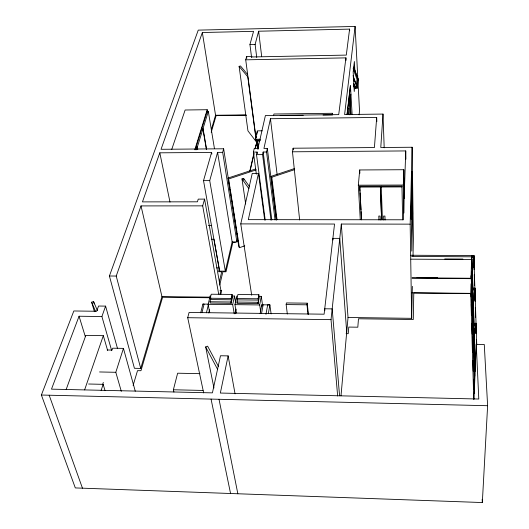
<?xml version="1.0" encoding="UTF-8"?>
<svg xmlns="http://www.w3.org/2000/svg" width="529" height="529" viewBox="0 0 529 529"><rect width="100%" height="100%" fill="white"/><g stroke="black" fill="none" stroke-linecap="round" stroke-linejoin="round"><path stroke-width="0.79" d="M412.653 213.392L411.787 251.13L411.145 208.889L412.078 171.786L412.653 213.392L411.139 213.392M211.871 154.051L211.6 152.425L159.804 152.821L142.453 201.886L197.456 201.814L198.223 199.122L204.571 199.109L202.686 205.86L141.025 205.913L161.947 296.624L140.721 368.422L134.426 368.29L109.41 275.999L198.249 30.127L355.104 26.45L344.597 114.548L383.009 114.072L380.774 147.505L412.131 147.247L410.154 224.144L341.311 224.045L348.029 317.493L411.668 318.332L412.356 286.348M413.01 256.01L413.38 238.784L412.131 147.247M411.152 219.085L411.992 171.786L411.198 217.928M411.218 219.132L411.357 213.392M299.645 219.971L292.471 151.803L405.743 150.93L403.409 219.786L248.313 219.641L258.469 173.373L252.247 173.4L240.761 223.899L251.685 295.195M470.942 277.315L471.002 275.695M471.478 261.908L471.531 260.288M471.008 278.843L471.703 255.421L474.017 255.434L473.706 267.502M403.885 213.002L403.296 185.044L403.839 169.723L359.72 169.961L358.325 185.203L360.256 219.548M471.048 283.795L470.737 292.775L473.746 399.21M472.093 270.901L471.842 278.082L472.609 303.62M475.412 367.622L471.967 256.175L473.825 256.201L474.077 269.618M401.954 186.109L401.921 186.935L381.178 187.002L381.224 186.182L401.954 186.109L402.648 219.806M474.777 300.446L475.108 288.173L472.701 288.146L471.901 310.232L471.967 311.872L473.548 311.892M471.967 311.872L472.701 288.146M473.719 263.548L474.017 255.434M476.027 333.462L476.279 323.457L473.786 323.424L472.926 345.655L473.005 347.427L474.639 347.454M474.791 296.352L475.108 288.173M473.005 347.427L473.786 323.424M475.882 333.343L476.279 323.457M473.977 399.302L476.259 344.346L484.273 344.478L487.619 405.71L482.329 502.55L75.31 487.923L41.381 395.031L73.829 310.973L96.668 311.27L98.559 306.033L105.588 306.119L117.418 348.161M381.568 219.786L380.338 186.182L359.72 186.254L361.459 219.773M276.158 219.542L267.33 148.431L263.938 148.457L270.464 118.721L376.681 117.451L374.42 147.558L293.119 148.219L292.471 151.803M341 395.804L348.029 317.493M359.112 114.839L359.515 110.759L355.104 26.45M357.915 78.497L356.989 87.179L355.27 87.609M353.696 83.337L355.614 88.535L357.333 88.105L358.245 79.423L353.722 67.024M355.614 88.535L355.786 86.954M337.654 395.97L331.022 319.642L341.311 224.045M356.275 86.042L357.002 79.304L353.121 68.697M354.833 86.167L354.245 91.51L353.167 72.03L354.37 61.496L354.893 71.157M353.636 86.948L353.888 84.66M348.525 114.621L350.859 94.122M347.064 114.284L350.37 85.738M347.143 114.284L350.449 85.738L352.109 114.409M255.957 137.507L245.721 59.83L345.933 57.873L338.712 114.621L265.406 115.527L257.907 148.51L254.204 148.537L253.378 152.101L256.36 174.173M256.737 57.482L255.117 44.403L258.641 31.218L349.596 29.115L346.29 55.095L251.758 56.973L251.877 56.517L246.607 56.623L245.721 59.83M308.004 314.259L306.992 304.81L307.217 303.177L286.414 302.938L286.156 304.572L287.326 313.988M273.559 115.666L273.916 114.013L332.344 113.285L332.119 114.945L323.047 115.058M268.329 313.704L269.876 304.889L267.661 304.836L265.968 314.358M261.557 313.505L263.158 304.783L261.782 304.797L260.156 313.598M260.691 311.839L259.673 304.942L261.28 296.346L258.826 296.319M258.112 298.766L258.879 294.726L237.905 294.501L237.045 298.535L237.263 299.864L258.311 300.095L258.112 298.766L237.045 298.535M237.283 299.804L237.025 303.382L258.092 303.626L258.879 294.726M258.092 303.626L259.236 297.596L259.038 296.273M105.588 306.119L101.905 316.54L79.059 316.23L51.478 389.146L212.413 392.868L220.481 355.752L228.125 355.891L220.342 393.047L478.791 399.025L476.259 344.346M235.134 313.743L236.126 309.062M236.364 313.056L234.942 304.644L236.774 296.088M234.248 313.79L232.681 304.618L234.532 296.061L232.099 296.035M275.06 219.952L266.563 152.002L267.33 148.431M271 220.15L262.589 154.607L263.158 152.028L266.563 152.002M231.186 298.475L232.066 294.441L211.23 294.223L210.258 298.244L210.509 299.559L231.411 299.798L231.186 298.475L210.258 298.244M210.879 298.006L209.973 301.755L210.225 303.071L231.153 303.315L230.922 301.993L232.291 295.764L232.066 294.441M231.153 303.315L232.462 297.305L232.238 295.982M265.221 220.143L256.505 154.653L257.094 152.074L253.378 152.101M211.6 152.425L203.52 180.64L219.555 271.132L225.328 271.179L232.145 241.885L236.893 241.905L237.726 238.209L237.475 236.582M258.443 149.066L257.398 141.084L257.497 140.654L259.898 140.635M220.831 294.197L221.677 290.533L220.071 290.514M249.774 171.29L253.834 153.701M254.945 148.907L255.871 144.906L257.511 144.893M250.224 170.292L254.099 153.496M255.395 147.902L255.765 146.302M260.4 140.139L255.454 140.185L255.328 139.272L257.299 130.848L262.192 130.802M255.454 140.185L256.347 136.356M256.704 134.822L257.418 131.761M219.985 294.15L220.884 290.289L204.571 199.109M219.753 285.032L222.874 271.761L226.022 271.787L232.826 242.427L235.438 242.434M219.317 281.904L221.717 271.754L218.576 271.727L219.323 268.613M208.75 312.93L209.51 309.756M206.416 312.798L208.512 304.135L202.871 304.102L200.703 312.831M209.729 312.712L208.122 304.334L210.192 295.804M201.939 312.738L204.075 304.089L202.871 304.102M173.929 392.055L173.38 389.767L177.638 373.203L199.916 373.666M203.665 392.888L187.709 317.704L189.078 312.454L324.105 314.193L334.54 224.038L240.761 223.899M236.893 241.905L222.676 152.339L223.641 148.788L161.047 149.297L202.349 32.52L253.563 31.337L249.939 44.515L251.599 57.582M225.328 271.179L209.722 180.614L217.591 152.378L222.676 152.339M211.342 129.519L215.554 115.262L202.349 32.52M211.23 132.257L216.123 115.639L246.607 115.262M133.116 385.429L137.52 370.644L140.959 370.71L162.615 297.232L210.145 297.754M196.51 149.793L197.211 147.518L195.988 147.525L195.287 149.8M197.357 147.036L202.898 128.99L201.708 129.003L196.14 147.042L197.357 147.036L197.786 149.449M203.037 128.534L208.32 111.348L207.156 111.361L201.847 128.547L203.037 128.534L206.621 149.522M194.811 149.747L207.196 109.715L185.124 110.006L171.746 149.383M121.313 391.348L115.805 372.297L123.449 348.38L112.677 348.194L112.055 350.066L107.202 349.98M102.54 384.795L103.314 382.447M101.125 390.468L103.142 384.338L88.601 384.008M84.614 389.88L103.32 335.67L85.837 335.386L66.185 389.45M140.721 368.422L116.221 276.052L141.025 205.913M213.947 387.982L205.662 346.912L207.626 346.171L218.523 366.577M255.613 168.976L227.992 178.061L238.83 246.765L239.425 247.698L244.788 245.82M94.42 311.68L91.649 302.198L93.554 301.53L97.435 310.609M276.541 220.183L271.113 176.336L294.633 168.513M271.113 176.336L271.787 177.235L294.574 169.65M227.992 178.061L228.614 178.967L256.261 169.862M245.674 203.996L241.984 178.881L243.591 178.352L249.622 186.876M256.162 140.271L256.38 141.898L247.949 130.868L239.101 66.363L240.477 65.953L247.651 74.563M249.939 44.515L255.117 44.403M215.554 115.262L245.846 114.886M280.152 115.587L303.249 115.302M255.328 139.272L260.281 139.226M257.398 141.084L259.805 141.064M256.505 154.653L262.589 154.607M203.52 180.64L209.722 180.614M358.325 185.203L403.296 185.044M359.647 187.068L380.285 187.002M208.406 225.519L211.706 225.526M211.6 239.24L214 239.253L219.079 267.925L216.619 267.905M236.714 240.417L238.328 240.424M410.927 255.249L472.866 255.58L472.926 256.796L411.681 256.459M471.769 256.942L474.09 256.955M444.763 258.946L462.908 259.051M410.94 259.17L472 259.527M417.044 277.461L437.589 277.626M412.111 277.785L472.126 278.274M412.098 278.175L472.139 278.671M109.41 275.999L116.221 276.052M472.774 289.78L475.187 289.806M411.542 292.768L470.797 293.364M161.947 296.624L210.258 297.146M209.973 301.755L230.922 301.993M236.8 302.059L257.894 302.297M286.156 304.572L306.992 304.81M208.122 304.334L232.681 304.618M234.942 304.644L259.673 304.942M187.709 317.704L331.022 319.642M473.858 325.183L476.364 325.223M346.118 333.66L348.208 333.687L348.79 327.074L357.816 327.2L358.477 318.775L413.275 319.503L413.797 293.02L470.989 293.595L471.081 296.895M99.538 371.96L115.805 372.297M173.38 389.767L203.043 390.448M41.381 395.031L487.619 405.71M239.101 66.363L247.797 76.831L255.844 137.831M241.984 178.881L248.928 188.727M205.662 346.912L217.683 369.533M91.649 302.198L95.511 311.29M354.311 84.223L355.68 87.926M353.022 75.627L357.392 87.503M353.233 76.963L357.333 88.105M353.67 79.932L354.232 81.459M353.656 67.606L358.186 80.011M49.177 395.216L82.458 488.181M79.059 316.23L85.328 336.656M103.142 384.338L105.066 390.653M93.554 301.53L94.248 303.897M103.32 335.67L107.605 350.403M101.905 316.54L111.712 350.694M123.449 348.38L135.259 391.189M211.058 399.091L230.565 493.504M159.804 152.821L169.994 202.098M219.032 399.283L237.845 493.762M228.125 355.891L235.074 393.854M202.686 205.86L218.675 294.012M197.211 147.518L197.496 149.125M202.898 128.99L206.343 149.185M234.532 296.061L235.683 302.925M207.196 109.715L207.593 112.141M208.32 111.348L214.443 148.596M217.591 152.378L232.145 241.885M228.614 178.967L239.425 247.698M223.641 148.788L228.257 178.055M228.508 179.681L228.766 181.302M229.024 182.928L229.275 184.555M229.533 186.182L229.791 187.808M230.049 189.435L230.942 195.122M231.199 196.748L231.457 198.375M231.709 200.002L231.966 201.628M232.224 203.255L232.482 204.882M232.734 206.502L232.991 208.128M233.249 209.755L233.501 211.382M233.758 213.008L235.683 225.202M235.934 226.829L236.192 228.455M236.45 230.082L236.708 231.709M236.959 233.329L237.217 234.955M261.28 296.346L262.496 304.764M243.591 178.352L243.823 179.972M262.02 306.43L261.782 304.797L269.876 304.889L271.126 313.889M258.469 173.373L264.692 220.018M256.281 139.755L257.517 149.125M256.274 139.96L256.922 144.867M257.094 152.074L257.312 153.708M255.871 144.906L255.95 145.501M246.607 56.623L246.818 58.256M257.497 140.654L258.436 147.836M263.158 152.028L271.827 219.952M271.787 177.235L277.004 219.482M258.641 31.218L261.683 56.557M270.464 118.721L277.103 174.491M307.217 303.177L308.387 314.193M293.119 148.219L293.291 149.859M324.885 310.424L324.733 308.784L332.179 308.876L339.572 395.765M333.012 240.001L332.886 238.354L339.77 238.381L346.707 332.192M332.344 113.285L332.463 114.892M349.953 97.396L350.958 114.489M349.934 100.08L350.793 114.747M345.933 57.873L346.085 60.339M348.862 108.286L349.252 114.8M349.596 29.115L349.689 30.755M359.72 169.961L359.899 173.248M359.72 186.254L359.991 191.154M360.084 192.787L360.533 200.96M360.626 202.6L361.029 209.953M361.122 211.587L361.571 219.76M482.177 499.283L482.329 502.55M378.936 220.011L378.777 216.057L380.106 216.057L380.265 220.018M380.338 186.182L381.647 219.78M376.681 117.451L376.846 121.571M383.756 220.018L383.611 216.063L384.94 216.063L385.086 220.018M381.224 186.182L382.434 219.793M383.009 114.072L384.186 147.809M473.825 256.201L476.741 344.558M474.235 274.551L474.586 285.23M474.777 290.976L475.121 301.662M475.313 307.409L475.637 317.268M475.822 323.021L476.173 333.7M476.364 339.453L476.523 344.379M471.894 259.739L472.807 289.475M472.913 292.775L473.898 324.991M474.004 328.291L475.32 371.239M472.655 305.266L473.673 339.043M473.719 340.689L474.784 376.112M471.273 278.902L472.139 308.552M472.238 311.846L473.177 343.969M473.276 347.262L474.242 380.212M474.387 385.152L474.632 393.391M471.293 304.327L471.597 315.059M471.835 323.318L472.139 334.05M472.377 342.309L472.661 352.215M472.893 360.474L473.204 371.206M473.435 379.465L473.719 389.37M403.839 169.723L404.421 198.322M405.743 150.93L405.902 159.183M410.154 224.144L411.668 318.332M411.298 209.299L411.324 214.754M474.949 361.558L474.116 385.806L474.949 361.558"/></g></svg>
